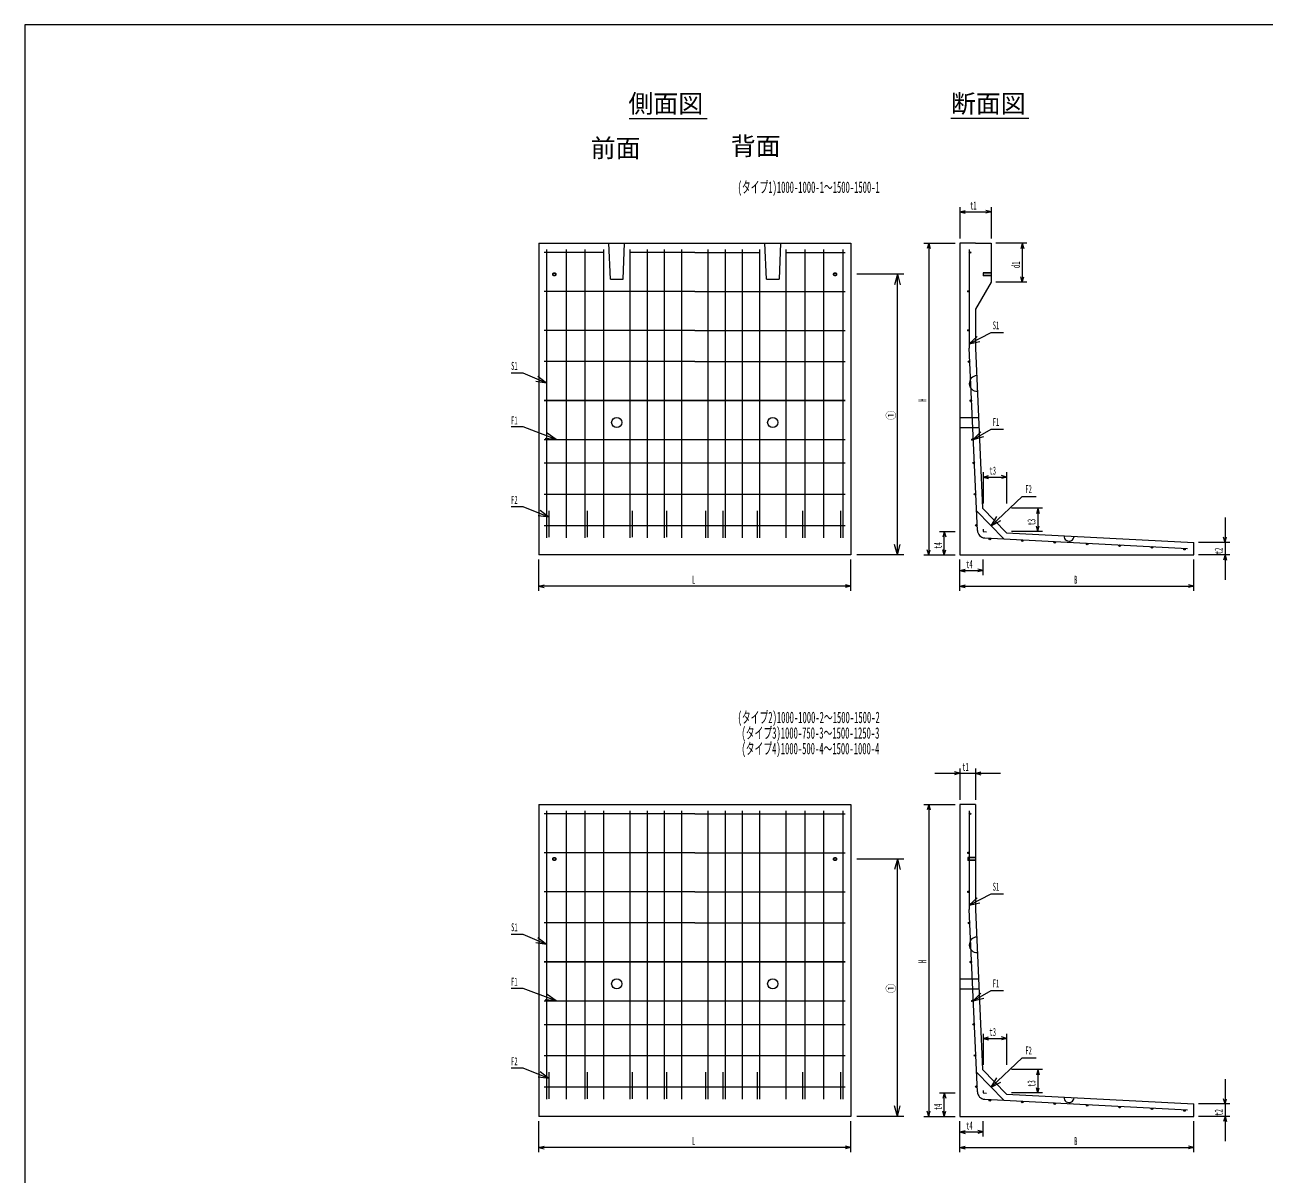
# Model space of a CAD drawing. Units: millimetres, scale not verified. Extents: x 105 to 20295, y 75 to 14175.
# Drawn here: x 105 to 8051, y 6804 to 14175 of the extents above; entities that cross this region are included whole.
import ezdxf
from ezdxf.enums import TextEntityAlignment as Align

# ---------------------------------------------------------------- set-up
doc = ezdxf.new("R2010")
doc.units = ezdxf.units.MM
doc.header["$LTSCALE"] = 50
doc.linetypes.add('USER2', pattern=[8, 6, -2])
doc.linetypes.add('USER3', pattern=[12.6, 8.4, -4.2])
doc.layers.add('1', color=7, linetype='Continuous', lineweight=18)
doc.layers.add('128', color=7, linetype='Continuous', lineweight=18)
doc.styles.add('ＭＳ ゴシック', font='')
doc.styles.get('ＭＳ ゴシック').set_extended_font_data('MS Gothic')

msp = doc.modelspace()

# ---------------------------------------------------------------- linework, layer by layer
at = {"layer": '1'}
for p, q in [((105, 14175), (105, 75)), ((20295, 14175), (105, 14175)), ((6100, 13005), (6100, 12805)), ((6100, 12975), (6133.81, 12984.06)), ((6100, 12975), (6300, 12975)), ((6100, 12975), (6133.81, 12965.94)), ((6300, 12975), (6266.19, 12984.06)), ((6300, 12975), (6266.19, 12965.94)), ((6300, 13005), (6300, 12805)), ((5870, 12775), (6070, 12775)), ((5900, 12775), (5890.94, 12741.19)), ((5900, 12775), (5900, 10775)), ((5900, 12775), (5909.06, 12741.19)), ((6530, 12775), (6330, 12775)), ((6500, 12775), (6490.94, 12741.19)), ((6500, 12775), (6500, 12525)), ((6500, 12775), (6509.06, 12741.19)), ((5740, 12575), (5440, 12575)), ((5700, 12575), (5681.88, 12507.39)), ((5700, 10775), (5700, 12575)), ((5700, 12575), (5718.12, 12507.39)), ((6500, 12525), (6490.94, 12558.81)), ((6500, 12525), (6509.06, 12558.81)), ((6530, 12525), (6330, 12525)), ((6160, 12129.58), (6300, 12202.14)), ((6160, 12129.58), (6211.7, 12176.78)), ((6300, 12202.14), (6380.6, 12202.14)), ((6160, 12129.58), (6228.37, 12144.61)), ((3300, 11940.93), (3223.1, 11940.93)), ((3450, 11877.53), (3300, 11940.93)), ((3450, 11877.53), (3394.77, 11920.54)), ((3450, 11877.53), (3380.67, 11887.16)), ((3300, 11595.88), (3223.1, 11595.88)), ((3511.22, 11515), (3300, 11595.88)), ((3511.22, 11515), (3441.6, 11522.26)), ((3511.22, 11515), (3454.55, 11556.1)), ((6186.07, 11515.44), (6300, 11582.18)), ((6186.07, 11515.44), (6235.26, 11565.25)), ((6186.07, 11515.44), (6253.57, 11533.98)), ((6300, 11582.18), (6380.6, 11582.18)), ((6250, 11305), (6250, 11105)), ((6250, 11275), (6283.81, 11284.06)), ((6400, 11275), (6366.19, 11284.06)), ((6400, 11305), (6400, 11105)), ((6250, 11275), (6400, 11275)), ((6250, 11275), (6283.81, 11265.94)), ((6400, 11275), (6366.19, 11265.94)), ((6300, 10962.24), (6500, 11150.06)), ((6500, 11150.06), (6589.35, 11150.06)), ((3300, 11084.76), (3223.1, 11084.76)), ((3465, 11017.53), (3300, 11084.76)), ((3465, 11017.53), (3409.22, 11059.82)), ((6206.43, 11057.96), (6382.31, 10878.02)), ((6630, 11075), (6430, 11075)), ((6600, 11075), (6590.94, 11041.19)), ((6600, 11075), (6600, 10925)), ((6600, 11075), (6609.06, 11041.19)), ((3465, 11017.53), (3395.55, 11026.26)), ((6300, 10962.24), (6336.89, 11021.73)), ((6300, 10962.24), (6361.69, 10995.32)), ((7800, 11014.38), (7800, 10615)), ((5970, 10925), (6070, 10925)), ((6000, 10925), (5990.94, 10891.19)), ((6000, 10775), (6000, 10925)), ((6000, 10925), (6009.06, 10891.19)), ((6630, 10925), (6430, 10925)), ((6600, 10925), (6590.94, 10958.81)), ((6600, 10925), (6609.06, 10958.81)), ((7800, 10854.38), (7790.94, 10888.19)), ((7800, 10854.38), (7809.06, 10888.19)), ((5700, 10775), (5681.88, 10842.61)), ((5700, 10775), (5718.12, 10842.61)), ((5900, 10775), (5890.94, 10808.81)), ((5900, 10775), (5909.06, 10808.81)), ((6000, 10775), (5990.94, 10808.81)), ((6000, 10775), (6009.06, 10808.81)), ((7830, 10854.38), (7630, 10854.38)), ((3400, 10545), (3400, 10745)), ((5400, 10545), (5400, 10745)), ((5740, 10775), (5440, 10775)), ((5870, 10775), (6070, 10775)), ((5970, 10775), (6070, 10775)), ((6100, 10545), (6100, 10745)), ((6100, 10645), (6100, 10745)), ((6250, 10645), (6250, 10745)), ((7600, 10545), (7600, 10745)), ((7830, 10775), (7630, 10775)), ((7800, 10775), (7790.94, 10741.19)), ((7800, 10775), (7809.06, 10741.19)), ((6100, 10675), (6133.81, 10684.06)), ((6100, 10675), (6250, 10675)), ((6100, 10675), (6133.81, 10665.94)), ((6250, 10675), (6216.19, 10684.06)), ((6250, 10675), (6216.19, 10665.94)), ((3400, 10575), (3433.81, 10584.06)), ((5400, 10575), (3400, 10575)), ((3400, 10575), (3433.81, 10565.94)), ((5400, 10575), (5366.19, 10584.06)), ((5400, 10575), (5366.19, 10565.94)), ((6100, 10575), (6133.81, 10584.06)), ((6100, 10575), (7600, 10575)), ((6100, 10575), (6133.81, 10565.94)), ((7600, 10575), (7566.19, 10584.06)), ((7600, 10575), (7566.19, 10565.94)), ((6100, 9375), (6066.19, 9384.06)), ((6100, 9405), (6100, 9205)), ((6200, 9405), (6200, 9205)), ((6200, 9375), (6233.81, 9384.06)), ((5940, 9375), (6360, 9375)), ((6100, 9375), (6066.19, 9365.94)), ((6200, 9375), (6233.81, 9365.94)), ((5870, 9175), (6070, 9175)), ((5900, 9175), (5890.94, 9141.19)), ((5900, 9175), (5900, 7175)), ((5900, 9175), (5909.06, 9141.19)), ((5740, 8825), (5440, 8825)), ((5700, 8825), (5681.88, 8757.39)), ((5700, 7175), (5700, 8825)), ((5700, 8825), (5718.12, 8757.39)), ((6160, 8529.58), (6300, 8602.14)), ((6300, 8602.14), (6380.6, 8602.14)), ((6160, 8529.58), (6211.7, 8576.78)), ((6160, 8529.58), (6228.37, 8544.61)), ((3300, 8340.93), (3223.1, 8340.93)), ((3450, 8277.53), (3300, 8340.93)), ((3450, 8277.53), (3380.67, 8287.16)), ((3450, 8277.53), (3394.77, 8320.54)), ((3300, 7995.88), (3223.1, 7995.88)), ((3511.22, 7915), (3300, 7995.88)), ((3511.22, 7915), (3454.55, 7956.1)), ((6186.07, 7915.44), (6300, 7982.18)), ((6186.07, 7915.44), (6235.26, 7965.25)), ((6300, 7982.18), (6380.6, 7982.18)), ((3511.22, 7915), (3441.6, 7922.26)), ((6186.07, 7915.44), (6253.57, 7933.98)), ((6250, 7705), (6250, 7505)), ((6250, 7675), (6283.81, 7684.06)), ((6250, 7675), (6400, 7675)), ((6250, 7675), (6283.81, 7665.94)), ((6400, 7675), (6366.19, 7684.06)), ((6400, 7675), (6366.19, 7665.94)), ((6400, 7705), (6400, 7505)), ((6300, 7362.24), (6500, 7550.06)), ((6500, 7550.06), (6589.35, 7550.06)), ((3300, 7484.76), (3223.1, 7484.76)), ((3465, 7417.53), (3300, 7484.76)), ((6630, 7475), (6430, 7475)), ((6600, 7475), (6590.94, 7441.19)), ((6600, 7475), (6600, 7325)), ((6600, 7475), (6609.06, 7441.19)), ((3465, 7417.53), (3395.55, 7426.26)), ((3465, 7417.53), (3409.22, 7459.82)), ((6206.43, 7457.96), (6382.31, 7278.02)), ((6300, 7362.24), (6336.89, 7421.73)), ((6300, 7362.24), (6361.69, 7395.32)), ((7800, 7414.38), (7800, 7015)), ((5970, 7325), (6070, 7325)), ((6000, 7325), (5990.94, 7291.19)), ((6000, 7175), (6000, 7325)), ((6000, 7325), (6009.06, 7291.19)), ((6630, 7325), (6430, 7325)), ((6600, 7325), (6590.94, 7358.81)), ((6600, 7325), (6609.06, 7358.81)), ((5700, 7175), (5681.88, 7242.61)), ((5700, 7175), (5718.12, 7242.61)), ((7830, 7254.38), (7630, 7254.38)), ((7800, 7254.38), (7790.94, 7288.19)), ((7800, 7254.38), (7809.06, 7288.19)), ((5740, 7175), (5440, 7175)), ((5870, 7175), (6070, 7175)), ((5900, 7175), (5890.94, 7208.81)), ((5900, 7175), (5909.06, 7208.81)), ((5970, 7175), (6070, 7175)), ((6000, 7175), (5990.94, 7208.81)), ((6000, 7175), (6009.06, 7208.81)), ((7830, 7175), (7630, 7175)), ((7800, 7175), (7790.94, 7141.19)), ((7800, 7175), (7809.06, 7141.19)), ((3400, 6945), (3400, 7145)), ((5400, 6945), (5400, 7145)), ((6100, 6945), (6100, 7145)), ((6100, 7045), (6100, 7145)), ((6100, 7075), (6133.81, 7084.06)), ((6100, 7075), (6250, 7075)), ((6100, 7075), (6133.81, 7065.94)), ((6250, 7075), (6216.19, 7084.06)), ((6250, 7075), (6216.19, 7065.94)), ((6250, 7045), (6250, 7145)), ((7600, 6945), (7600, 7145)), ((3400, 6975), (3433.81, 6984.06)), ((5400, 6975), (3400, 6975)), ((3400, 6975), (3433.81, 6965.94)), ((5400, 6975), (5366.19, 6984.06)), ((5400, 6975), (5366.19, 6965.94)), ((6100, 6975), (6133.81, 6984.06)), ((6100, 6975), (7600, 6975)), ((6100, 6975), (6133.81, 6965.94)), ((7600, 6975), (7566.19, 6984.06)), ((7600, 6975), (7566.19, 6965.94))]:
    msp.add_line(p, q, dxfattribs=at)
at = {"layer": '1', "linetype": 'USER2'}
for p, q in [((6300, 12585), (6250, 12585)), ((6250, 12585), (6250, 12565)), ((6300, 12583), (6250, 12583)), ((6300, 12567), (6250, 12567)), ((6300, 12565), (6250, 12565)), ((6200, 8835), (6150, 8835)), ((6150, 8835), (6150, 8815)), ((6200, 8833), (6150, 8833)), ((6200, 8817), (6150, 8817)), ((6200, 8815), (6150, 8815))]:
    msp.add_line(p, q, dxfattribs=at)
for centre, radius in [((3500, 12575), 10), ((3500, 12575), 8), ((5300, 12575), 10), ((5300, 12575), 8), ((3500, 8825), 10), ((3500, 8825), 8), ((5300, 8825), 10), ((5300, 8825), 8)]:
    msp.add_circle(centre, radius, dxfattribs=at)
at = {"layer": '128'}
for p, q in [((3979.92, 13575), (4479.92, 13575)), ((6042, 13575.86), (6542, 13575.86)), ((3400, 12775), (3400, 10775)), ((3400, 12775), (5400, 12775)), ((3400, 12775), (5400, 12775)), ((3400, 12775), (5400, 12775)), ((3400, 12775), (5400, 12775)), ((3400, 12775), (5400, 12775)), ((3400, 12775), (5400, 12775)), ((3400, 12775), (5400, 12775)), ((3400, 12775), (5400, 12775)), ((3815, 12715), (3435, 12715)), ((3450, 12735), (3450, 10884.46)), ((3575, 12735), (3575, 10884.46)), ((3695, 12735), (3695, 10884.46)), ((3815, 12735), (3815, 10884.46)), ((3985, 12735), (3985, 10884.46)), ((4400, 12715), (3985, 12715)), ((4095, 12735), (4095, 10884.46)), ((4205, 12735), (4205, 10884.46)), ((4315, 12735), (4315, 10884.46)), ((4400, 12715), (4815, 12715)), ((4485, 12735), (4485, 10884.46)), ((4595, 12735), (4595, 10884.46)), ((4705, 12735), (4705, 10884.46)), ((4815, 12735), (4815, 10884.46)), ((4985, 12735), (4985, 10884.46)), ((4985, 12715), (5365, 12715)), ((5105, 12735), (5105, 10884.46)), ((5225, 12735), (5225, 10884.46)), ((5350, 12735), (5350, 10884.46)), ((5400, 12775), (5400, 10775)), ((6100, 12775), (6100, 10775)), ((6200, 12775), (6100, 12775)), ((6160, 12735), (6160, 12101.11)), ((6200, 12775), (6300, 12775)), ((6300, 12775), (6300, 12525)), ((6300, 12525), (6200, 12352)), ((4400, 12465), (3435, 12465)), ((4400, 12465), (5365, 12465)), ((6200, 12352), (6200, 12102)), ((4400, 12215), (3435, 12215)), ((4400, 12215), (5365, 12215)), ((6212.03, 10932.16), (6160, 12101.11)), ((6200, 12102), (6245.71, 11075)), ((4400, 12015), (3435, 12015)), ((4400, 12015), (5365, 12015)), ((3435, 11765), (5365, 11765)), ((5365, 11765), (3435, 11765)), ((6100, 11657.5), (6219.79, 11657.5)), ((6100, 11592.5), (6222.68, 11592.5)), ((3435, 11515), (5365, 11515)), ((3435, 11365), (5365, 11365)), ((3435, 11165), (5365, 11165)), ((3465, 11057.96), (3465, 10888.41)), ((3710, 11057.96), (3710, 10888.41)), ((4000, 11057.96), (4000, 10888.41)), ((4220, 11057.96), (4220, 10888.41)), ((4470, 11057.96), (4470, 10884.46)), ((4580, 11057.96), (4580, 10884.46)), ((4800, 11057.96), (4800, 10884.46)), ((5090, 11057.96), (5090, 10884.46)), ((5335, 11057.96), (5335, 10884.46)), ((6245.71, 11075), (6400, 10917.15)), ((3435, 10965), (5365, 10965)), ((6249.56, 10940.38), (6250, 10925)), ((6250, 10925), (6270.04, 10923.95)), ((6400, 10917.15), (7600, 10854.38)), ((6259.37, 10884.46), (7560, 10816.42)), ((7600, 10775), (7600, 10854.38)), ((5400, 10775), (3400, 10775)), ((6100, 10775), (7600, 10775)), ((3400, 9175), (3400, 7175)), ((3400, 9175), (5400, 9175)), ((3400, 9175), (5400, 9175)), ((3400, 9175), (5400, 9175)), ((3400, 9175), (5400, 9175)), ((3400, 9175), (5400, 9175)), ((3400, 9175), (5400, 9175)), ((3400, 9175), (5400, 9175)), ((3400, 9175), (5400, 9175)), ((5400, 9175), (5400, 7175)), ((6100, 9175), (6100, 7175)), ((6200, 9175), (6100, 9175)), ((6200, 9175), (6200, 8502)), ((4400, 9115), (3435, 9115)), ((3450, 9135), (3450, 7284.46)), ((3575, 9135), (3575, 7284.46)), ((3695, 9135), (3695, 7284.46)), ((3815, 9135), (3815, 7284.46)), ((3985, 9135), (3985, 7284.46)), ((4095, 9135), (4095, 7284.46)), ((4205, 9135), (4205, 7284.46)), ((4315, 9135), (4315, 7284.46)), ((4400, 9115), (5365, 9115)), ((4485, 9135), (4485, 7284.46)), ((4595, 9135), (4595, 7284.46)), ((4705, 9135), (4705, 7284.46)), ((4815, 9135), (4815, 7284.46)), ((4985, 9135), (4985, 7284.46)), ((5105, 9135), (5105, 7284.46)), ((5225, 9135), (5225, 7284.46)), ((5350, 9135), (5350, 7284.46)), ((6160, 9135), (6160, 8501.11)), ((4400, 8865), (3435, 8865)), ((4400, 8865), (5365, 8865)), ((4400, 8615), (3435, 8615)), ((4400, 8615), (5365, 8615)), ((6212.03, 7332.16), (6160, 8501.11)), ((6200, 8502), (6245.71, 7475)), ((4400, 8415), (3435, 8415)), ((4400, 8415), (5365, 8415)), ((3435, 8165), (5365, 8165)), ((5365, 8165), (3435, 8165)), ((6100, 8057.5), (6219.79, 8057.5)), ((6100, 7992.5), (6222.68, 7992.5)), ((3435, 7915), (5365, 7915)), ((3435, 7765), (5365, 7765)), ((3435, 7565), (5365, 7565)), ((6245.71, 7475), (6400, 7317.15)), ((3465, 7457.96), (3465, 7288.41)), ((3710, 7457.96), (3710, 7288.41)), ((4000, 7457.96), (4000, 7288.41)), ((4220, 7457.96), (4220, 7288.41)), ((4470, 7457.96), (4470, 7284.46)), ((4580, 7457.96), (4580, 7284.46)), ((4800, 7457.96), (4800, 7284.46)), ((5090, 7457.96), (5090, 7284.46)), ((5335, 7457.96), (5335, 7284.46)), ((3435, 7365), (5365, 7365)), ((6249.56, 7340.38), (6250, 7325)), ((6250, 7325), (6270.04, 7323.95)), ((6400, 7317.15), (7600, 7254.38)), ((6259.37, 7284.46), (7560, 7216.42)), ((7600, 7175), (7600, 7254.38)), ((5400, 7175), (3400, 7175)), ((6100, 7175), (7600, 7175))]:
    msp.add_line(p, q, dxfattribs=at)
at = {"layer": '128', "linetype": 'USER3'}
for p, q in [((3859.25, 12543.82), (3850, 12775)), ((3940.75, 12543.82), (3950, 12775)), ((4859.25, 12543.82), (4850, 12775)), ((4950, 12775), (4940.75, 12543.82)), ((3859.25, 12543.82), (3940.75, 12543.82)), ((4859.25, 12543.82), (4940.75, 12543.82))]:
    msp.add_line(p, q, dxfattribs=at)
at = {"layer": '128'}
for centre, radius in [((6165, 12715), 5), ((6165, 12715), 5), ((6155, 12465), 5), ((6155, 12465), 5), ((6155, 12215), 5), ((6155, 12215), 5), ((6158.83, 12015), 5), ((6158.83, 12015), 5), ((6169.96, 11765), 5), ((6169.96, 11765), 5), ((3900, 11625), 32.5), ((4900, 11625), 32.5), ((6181.09, 11515), 5), ((6181.09, 11515), 5), ((6187.77, 11365), 5), ((6187.77, 11365), 5), ((6196.67, 11165), 5), ((6196.67, 11165), 5), ((6205.57, 10965), 5), ((6205.57, 10965), 5), ((6292, 10877.75), 5), ((6292, 10877.75), 5), ((6500, 10866.87), 5), ((6500, 10866.87), 5), ((6708, 10855.99), 5), ((6708, 10855.99), 5), ((6916, 10845.11), 5), ((6916, 10845.11), 5), ((7124, 10834.23), 5), ((7124, 10834.23), 5), ((7332, 10823.35), 5), ((7332, 10823.35), 5), ((7540, 10812.47), 5), ((7540, 10812.47), 5), ((6165, 9115), 5), ((6165, 9115), 5), ((6155, 8865), 5), ((6155, 8865), 5), ((6155, 8615), 5), ((6155, 8615), 5), ((6158.83, 8415), 5), ((6158.83, 8415), 5), ((6169.96, 8165), 5), ((6169.96, 8165), 5), ((3900, 8025), 32.5), ((4900, 8025), 32.5), ((6181.09, 7915), 5), ((6181.09, 7915), 5), ((6187.77, 7765), 5), ((6187.77, 7765), 5), ((6196.67, 7565), 5), ((6196.67, 7565), 5), ((6205.57, 7365), 5), ((6205.57, 7365), 5), ((6292, 7277.75), 5), ((6292, 7277.75), 5), ((6500, 7266.87), 5), ((6500, 7266.87), 5), ((6708, 7255.99), 5), ((6708, 7255.99), 5), ((6916, 7245.11), 5), ((6916, 7245.11), 5), ((7124, 7234.23), 5), ((7124, 7234.23), 5), ((7332, 7223.35), 5), ((7332, 7223.35), 5), ((7540, 7212.47), 5), ((7540, 7212.47), 5)]:
    msp.add_circle(centre, radius, dxfattribs=at)
for centre, radius, start, end in [((6210.1, 11875), 50, 92.54869, 272.54869), ((6261.98, 10934.39), 50, 182.54869, 267.00572), ((6800, 10896.23), 32.5, 177.00571, 357.00571), ((6210.1, 8275), 50, 92.54869, 272.54869), ((6261.98, 7334.39), 50, 182.54869, 267.00572), ((6800, 7296.23), 32.5, 177.00571, 357.00571)]:
    msp.add_arc(centre, radius, start, end, dxfattribs=at)

# ---------------------------------------------------------------- texts
at = {"layer": '1', "style": 'ＭＳ ゴシック'}
for s, height, width, p in [('(タイプ1)1000-1000-1～1500-1500-1', 73.31, 0.55, (4675, 13075)), ('t1', 51.32, 0.5, (6165, 12975)), ('S1', 51.32, 0.5, (6310.6, 12206.85)), ('S1', 51.32, 0.5, (3223.1, 11946.7)), ('F1', 51.32, 0.5, (3223.1, 11597.32)), ('F1', 51.32, 0.5, (6310.6, 11586.86)), ('t3', 51.32, 0.5, (6290, 11275)), ('F2', 51.32, 0.5, (6519.35, 11156.59)), ('F2', 51.32, 0.5, (3223.1, 11087.18)), ('t4', 51.32, 0.5, (6140, 10675)), ('L', 51.32, 0.5, (4382.5, 10575)), ('B', 51.32, 0.5, (6832.5, 10575)), ('(タイプ2)1000-1000-2～1500-1500-2', 73.31, 0.55, (4675, 9675)), ('(タイプ3)1000-750-3～1500-1250-3', 73.31, 0.55, (4700, 9575)), ('(タイプ4)1000-500-4～1500-1000-4', 73.31, 0.55, (4700, 9475)), ('t1', 51.32, 0.5, (6115, 9375)), ('S1', 51.32, 0.5, (6310.6, 8606.85)), ('S1', 51.32, 0.5, (3223.1, 8346.7)), ('F1', 51.32, 0.5, (3223.1, 7997.32)), ('F1', 51.32, 0.5, (6310.6, 7986.86)), ('t3', 51.32, 0.5, (6290, 7675)), ('F2', 51.32, 0.5, (3223.1, 7487.18)), ('F2', 51.32, 0.5, (6519.35, 7556.59)), ('t4', 51.32, 0.5, (6140, 7075)), ('L', 51.32, 0.5, (4382.5, 6975)), ('B', 51.32, 0.5, (6832.5, 6975))]:
    msp.add_text(s, height=height, dxfattribs=dict(at, width=width)).set_placement(p, align=Align.BOTTOM_LEFT)
for s, width, p in [('d1', 0.5, (6500, 12615)), ('H', 0.5, (5900, 11757.5)), ('①', 0.85, (5700, 11640)), ('t3', 0.5, (6600, 10965)), ('t4', 0.5, (6000, 10815)), ('t2', 0.5, (7800, 10779.69)), ('H', 0.5, (5900, 8157.5)), ('①', 0.85, (5700, 7965)), ('t3', 0.5, (6600, 7365)), ('t4', 0.5, (6000, 7215)), ('t2', 0.5, (7800, 7179.69))]:
    msp.add_text(s, height=51.32, rotation=90, dxfattribs=dict(at, width=width)).set_placement(p, align=Align.BOTTOM_LEFT)
at = {"layer": '128', "style": 'ＭＳ ゴシック'}
for s, p in [('側面図', (3974.74, 13575.86)), ('断面図', (6042, 13575.86)), ('前面', (3732.66, 13290.11)), ('背面', (4630.86, 13303.72))]:
    msp.add_text(s, height=117.3, dxfattribs=at).set_placement(p, align=Align.BOTTOM_LEFT)

doc.saveas('drawing.dxf')
